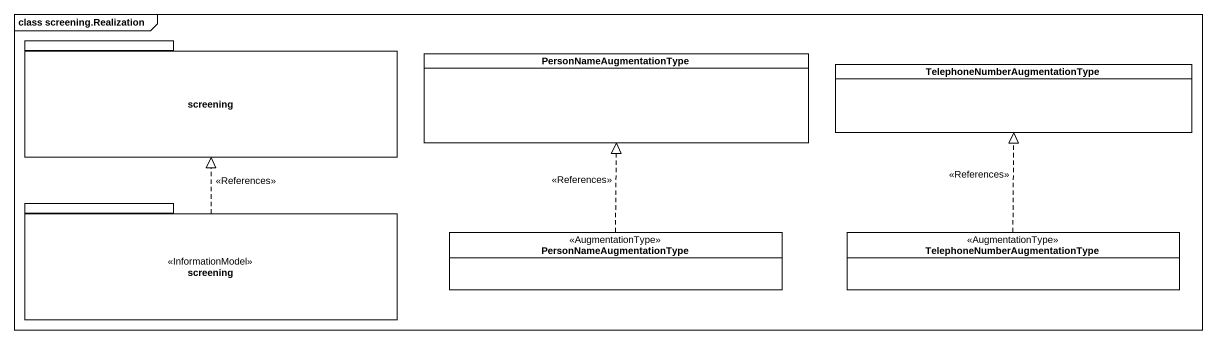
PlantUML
@startuml
mainframe class screening.Realization
hide circle
hide empty members
package screening {
}
class PersonNameAugmentationType
class "TelephoneNumberAugmentationType" as TelephoneNumberAugmentationT
package "screening" as screening_2 <<InformationModel>> {
}
class "PersonNameAugmentationType" as PersonNameAugmentationType_2 <<AugmentationType>>
class "TelephoneNumberAugmentationType" as TelephoneNumberAugmentationT_2 <<AugmentationType>>
screening_2 .up.|> screening : <<References>>
PersonNameAugmentationType_2 .up.|> PersonNameAugmentationType : <<References>>
TelephoneNumberAugmentationT_2 .up.|> TelephoneNumberAugmentationT : <<References>>
@enduml
